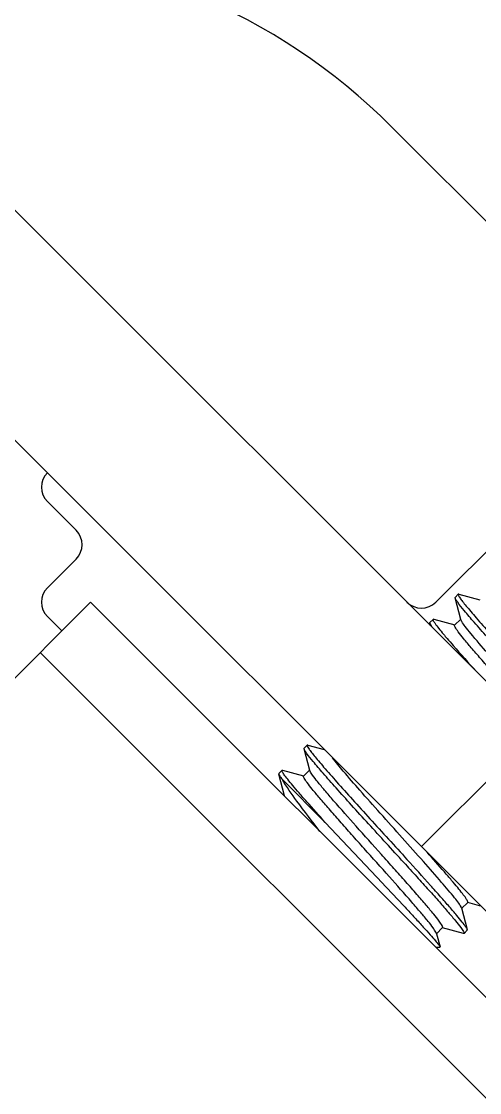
# Model space of a CAD drawing. Extents: x 1725261 to 1937680, y 860327 to 1571294.
# Drawn here: x 1845663.9 to 1845848, y 1238542.6 to 1238973.4 of the extents above; entities that cross this region are included whole.
import ezdxf

# ---------------------------------------------------------------- set-up
doc = ezdxf.new("R2010")
doc.units = 0
doc.header["$LTSCALE"] = 1000
doc.header["$MEASUREMENT"] = 0

msp = doc.modelspace()

# ---------------------------------------------------------------- linework, layer by layer
for p, q in [((1845957.68, 1238601.07), (1845629.31, 1238929.43)), ((1845812.68, 1238931.11), (1845888.27, 1238855.51)), ((1845911.42, 1238554.81), (1845622.25, 1238843.97)), ((1845888.27, 1238797.69), (1845830.45, 1238739.86)), ((1845674.32, 1238780.34), (1845685.89, 1238768.77)), ((1845685.89, 1238757.21), (1845674.32, 1238745.65)), ((1845838.21, 1238741.81), (1845839.48, 1238743.08)), ((1845839.72, 1238743.09), (1845839.48, 1238743.08)), ((1845839.72, 1238743.09), (1845848.16, 1238740.84)), ((1845691.69, 1238739.85), (1845454.61, 1238502.77)), ((1848268.96, 1236162.58), (1845691.69, 1238739.85)), ((1845840.53, 1238732.88), (1845838.2, 1238741.57)), ((1845674.32, 1238734.08), (1845680.12, 1238728.28)), ((1845828.08, 1238731.45), (1845828.09, 1238731.69)), ((1845828.82, 1238730.14), (1845828.08, 1238731.45)), ((1845828.37, 1238730.38), (1845828.08, 1238731.45)), ((1845828.09, 1238731.69), (1845829.36, 1238732.96)), ((1845829.6, 1238732.97), (1845829.36, 1238732.96)), ((1845829.6, 1238732.97), (1845838.05, 1238730.73)), ((1845838.02, 1238730.63), (1845840.47, 1238733.09)), ((1848248.72, 1236142.34), (1845671.45, 1238719.61)), ((1845824.68, 1238641.55), (1845870.94, 1238687.8)), ((1845777.5, 1238681.1), (1845778.76, 1238682.36)), ((1845779, 1238682.38), (1845778.76, 1238682.36)), ((1845779, 1238682.38), (1845785.61, 1238680.62)), ((1845777.48, 1238680.86), (1845777.5, 1238681.1)), ((1845779.82, 1238672.16), (1845777.48, 1238680.86)), ((1845767.38, 1238670.98), (1845767.36, 1238670.74)), ((1845769.7, 1238662.04), (1845767.36, 1238670.74)), ((1845767.38, 1238670.98), (1845768.64, 1238672.24)), ((1845768.64, 1238672.24), (1845768.88, 1238672.26)), ((1845786.05, 1238651.26), (1845768.66, 1238668.65)), ((1845768.88, 1238672.26), (1845777.33, 1238670.01)), ((1845777.31, 1238669.92), (1845779.76, 1238672.37)), ((1845779.92, 1238671.88), (1845779.82, 1238672.16)), ((1845786.05, 1238651.26), (1845808.99, 1238626.89)), ((1845840.79, 1238616.86), (1845843.11, 1238608.15)), ((1845843.3, 1238619.11), (1845840.84, 1238616.65)), ((1845848.02, 1238617.74), (1845843.27, 1238619.02)), ((1845848.66, 1238617.57), (1845848.02, 1238617.74)), ((1845833.18, 1238608.99), (1845830.73, 1238606.53)), ((1845841.59, 1238606.63), (1845833.15, 1238608.9)), ((1845830.67, 1238606.74), (1845830.73, 1238606.53)), ((1845830.73, 1238606.53), (1845832.15, 1238601.19)), ((1845841.83, 1238606.65), (1845841.59, 1238606.63)), ((1845841.83, 1238606.65), (1845843.09, 1238607.91)), ((1845843.09, 1238607.91), (1845843.11, 1238608.15)), ((1845830.46, 1238601.07), (1845832.09, 1238601.07)), ((1845832.15, 1238601.19), (1845832.09, 1238601.07))]:
    msp.add_line(p, q)
for centre, radius, start, end in [((1845639.2, 1238757.63), 245.33, 45, 89.9914), ((1845680.1, 1238786.12), 8.18, 135, 225), ((1845680.1, 1238762.99), 8.18, 315, 45), ((1845680.1, 1238739.86), 8.18, 135, 225), ((1845824.66, 1238745.65), 8.18, 225, 315), ((1846001.88, 1238867.88), 219.51, 219.9326, 220.5204)]:
    msp.add_arc(centre, radius, start, end)
for points, knots in [([(1845838.2, 1238741.57), (1845838.18, 1238741.62), (1845838.16, 1238741.7), (1845838.19, 1238741.79), (1845838.21, 1238741.81)], [0, 0, 0, 0, 0.601161, 1, 1, 1, 1]), ([(1845839.48, 1238743.08), (1845839.38, 1238742.98), (1845839.61, 1238742.42), (1845840.07, 1238741.69), (1845841.03, 1238740.36), (1845842.36, 1238738.7), (1845844.09, 1238736.6), (1845847.1, 1238733.08), (1845851.66, 1238727.91), (1845857.87, 1238720.99), (1845864.83, 1238713.32), (1845872.15, 1238705.29), (1845877.11, 1238699.85), (1845879.58, 1238697.13)], [0, 0, 0, 0, 0.006659, 0.022614, 0.048389, 0.08378, 0.128381, 0.181643, 0.311354, 0.466343, 0.638718, 0.819677, 1, 1, 1, 1]), ([(1845878.32, 1238695.87), (1845873.59, 1238701.08), (1845866.56, 1238708.77), (1845857.49, 1238718.76), (1845851.4, 1238725.52), (1845846.24, 1238731.35), (1845842.28, 1238735.98), (1845839.8, 1238739.01), (1845838.62, 1238740.73), (1845838.26, 1238741.33), (1845838.2, 1238741.57)], [0, 0, 0, 0, 0.346729, 0.513449, 0.665271, 0.795127, 0.896991, 0.966206, 0.987594, 1, 1, 1, 1]), ([(1845829.36, 1238732.96), (1845829.23, 1238732.83), (1845829.66, 1238732.05), (1845830.31, 1238731.03), (1845831.78, 1238729.14), (1845832.89, 1238727.78), (1845833.56, 1238726.98)], [0, 0, 0, 0, 0.075429, 0.266547, 0.576308, 1, 1, 1, 1]), ([(1845891.33, 1238667.63), (1845891.1, 1238668.18), (1845890.15, 1238669.54), (1845888.27, 1238672.01), (1845885.48, 1238675.36), (1845880.37, 1238681.31), (1845872.75, 1238689.91), (1845864.6, 1238699), (1845857.86, 1238706.54), (1845853.06, 1238711.94), (1845848.69, 1238716.9), (1845844.92, 1238721.25), (1845841.88, 1238724.88), (1845839.71, 1238727.59), (1845838.47, 1238729.37), (1845838.01, 1238730.22), (1845837.95, 1238730.57), (1845838.02, 1238730.63)], [0, 0, 0, 0, 0.021536, 0.05954, 0.112858, 0.179669, 0.34404, 0.529776, 0.622575, 0.71096, 0.791822, 0.86232, 0.919992, 0.962847, 0.989497, 0.996594, 1, 1, 1, 1]), ([(1845840.92, 1238732.07), (1845840.87, 1238732.15), (1845840.72, 1238732.41), (1845840.58, 1238732.68), (1845840.53, 1238732.88)], [0, 0, 0, 0, 0.3172, 1, 1, 1, 1]), ([(1845893.89, 1238669.7), (1845893.96, 1238669.77), (1845893.91, 1238670.09), (1845893.48, 1238670.91), (1845892.32, 1238672.58), (1845890.29, 1238675.15), (1845887.43, 1238678.57), (1845883.87, 1238682.7), (1845879.73, 1238687.42), (1845875.14, 1238692.58), (1845868.63, 1238699.86), (1845860.63, 1238708.78), (1845852, 1238718.52), (1845845.95, 1238725.5), (1845842.52, 1238729.78), (1845841.33, 1238731.39), (1845840.92, 1238732.07)], [0, 0, 0, 0, 0.003284, 0.010034, 0.035314, 0.075996, 0.130857, 0.198124, 0.275593, 0.360713, 0.450674, 0.633169, 0.799165, 0.926943, 0.97106, 1, 1, 1, 1]), ([(1845835.02, 1238725.26), (1845835.82, 1238724.32), (1845839.7, 1238719.85), (1845843.64, 1238715.44), (1845846.77, 1238711.98)], [0, 0, 0, 0, 0.210449, 1, 1, 1, 1]), ([(1845778.76, 1238682.36), (1845778.66, 1238682.27), (1845778.9, 1238681.71), (1845779.36, 1238680.97), (1845780.32, 1238679.65), (1845781.64, 1238677.98), (1845783.38, 1238675.89), (1845786.39, 1238672.37), (1845790.94, 1238667.2), (1845797.16, 1238660.28), (1845804.12, 1238652.61), (1845811.44, 1238644.58), (1845816.39, 1238639.14), (1845818.86, 1238636.42)], [0, 0, 0, 0, 0.006649, 0.022591, 0.048358, 0.083741, 0.128337, 0.181595, 0.311308, 0.466307, 0.638694, 0.819662, 1, 1, 1, 1]), ([(1845817.6, 1238635.16), (1845812.87, 1238640.36), (1845805.85, 1238648.05), (1845796.77, 1238658.05), (1845790.69, 1238664.81), (1845785.53, 1238670.63), (1845781.56, 1238675.27), (1845779.08, 1238678.3), (1845777.9, 1238680.01), (1845777.55, 1238680.61), (1845777.48, 1238680.86)], [0, 0, 0, 0, 0.346737, 0.513458, 0.665279, 0.795135, 0.896996, 0.966208, 0.987595, 1, 1, 1, 1]), ([(1845840.61, 1238617.3), (1845840.34, 1238617.81), (1845839.5, 1238619.03), (1845836.94, 1238622.36), (1845832.19, 1238627.93), (1845825.15, 1238635.96), (1845816.89, 1238645.19), (1845808.33, 1238654.74), (1845800.4, 1238663.65), (1845793.96, 1238671.06), (1845790.31, 1238675.44), (1845788.93, 1238677.29)], [0, 0, 0, 0, 0.021715, 0.056046, 0.159054, 0.298709, 0.460676, 0.628278, 0.784245, 0.912528, 1, 1, 1, 1]), ([(1845767.36, 1238670.74), (1845767.44, 1238670.45), (1845767.88, 1238669.74), (1845768.35, 1238669.07), (1845768.66, 1238668.65)], [0, 0, 0, 0, 0.359868, 1, 1, 1, 1]), ([(1845786.05, 1238651.26), (1845783.56, 1238654.03), (1845780.02, 1238657.98), (1845775.67, 1238662.95), (1845773.09, 1238665.96), (1845771.11, 1238668.36), (1845769.62, 1238670.28), (1845768.96, 1238671.32), (1845768.51, 1238672.11), (1845768.64, 1238672.24)], [0, 0, 0, 0, 0.408851, 0.580451, 0.725719, 0.841897, 0.926873, 0.979322, 1, 1, 1, 1]), ([(1845783.89, 1238647.64), (1845780.76, 1238651.68), (1845775.52, 1238658.55), (1845770.47, 1238665.59), (1845768.66, 1238668.65)], [0, 0, 0, 0, 0.590071, 1, 1, 1, 1]), ([(1845830.51, 1238607.14), (1845830.2, 1238607.74), (1845829.16, 1238609.21), (1845827.13, 1238611.81), (1845824.24, 1238615.26), (1845819.07, 1238621.27), (1845811.45, 1238629.85), (1845803.36, 1238638.88), (1845796.71, 1238646.32), (1845791.99, 1238651.62), (1845787.71, 1238656.48), (1845784.03, 1238660.74), (1845781.06, 1238664.29), (1845778.95, 1238666.94), (1845777.74, 1238668.68), (1845777.29, 1238669.51), (1845777.24, 1238669.85), (1845777.31, 1238669.92)], [0, 0, 0, 0, 0.024547, 0.065055, 0.120269, 0.188338, 0.353398, 0.537818, 0.629455, 0.716499, 0.795966, 0.865134, 0.921648, 0.963607, 0.989691, 0.996644, 1, 1, 1, 1]), ([(1845833.18, 1238608.99), (1845833.24, 1238609.05), (1845833.19, 1238609.4), (1845832.74, 1238610.24), (1845831.51, 1238612), (1845829.37, 1238614.68), (1845826.37, 1238618.26), (1845822.65, 1238622.57), (1845818.33, 1238627.48), (1845813.57, 1238632.82), (1845806.88, 1238640.31), (1845798.76, 1238649.36), (1845791.14, 1238657.96), (1845786, 1238663.94), (1845783.15, 1238667.34), (1845781.19, 1238669.88), (1845780.19, 1238671.3), (1845779.92, 1238671.88)], [0, 0, 0, 0, 0.003378, 0.010399, 0.036746, 0.079121, 0.136173, 0.20596, 0.286076, 0.373744, 0.465922, 0.650957, 0.8157, 0.883185, 0.937518, 0.97686, 1, 1, 1, 1]), ([(1845843.3, 1238619.11), (1845843.43, 1238619.24), (1845843.05, 1238620.02), (1845842.4, 1238621.05), (1845841, 1238622.91), (1845839.12, 1238625.24), (1845836.68, 1238628.15), (1845832.6, 1238632.89), (1845829.29, 1238636.65), (1845826.95, 1238639.27)], [0, 0, 0, 0, 0.021696, 0.075099, 0.161157, 0.278355, 0.42426, 0.595735, 1, 1, 1, 1]), ([(1845817.6, 1238635.16), (1845819.33, 1238633.25), (1845822.67, 1238629.57), (1845827.43, 1238624.28), (1845831.69, 1238619.51), (1845835.3, 1238615.38), (1845838.18, 1238611.97), (1845840.22, 1238609.45), (1845841.4, 1238607.81), (1845841.83, 1238607.03), (1845841.89, 1238606.71), (1845841.83, 1238606.65)], [0, 0, 0, 0, 0.205737, 0.397219, 0.56917, 0.716907, 0.836398, 0.924444, 0.978847, 0.993243, 1, 1, 1, 1]), ([(1845843.11, 1238608.15), (1845843, 1238608.56), (1845842.28, 1238609.58), (1845840.89, 1238611.48), (1845838.67, 1238614.15), (1845835.78, 1238617.54), (1845832.24, 1238621.56), (1845826.55, 1238627.94), (1845822.02, 1238632.95), (1845818.86, 1238636.42)], [0, 0, 0, 0, 0.033702, 0.097825, 0.191267, 0.311883, 0.456804, 0.622528, 1, 1, 1, 1]), ([(1845808.99, 1238626.89), (1845812.02, 1238623.65), (1845816.38, 1238619.01), (1845821.86, 1238613.1), (1845825.24, 1238609.41), (1845827.99, 1238606.33), (1845830.1, 1238603.97), (1845831.37, 1238602.33), (1845832.06, 1238601.51), (1845832.15, 1238601.19)], [0, 0, 0, 0, 0.384439, 0.552148, 0.69798, 0.818322, 0.910163, 0.971177, 1, 1, 1, 1])]:
    msp.add_open_spline(points, degree=3, knots=knots)
for points in [[(1845840.79, 1238616.86), (1845840.75, 1238617.02), (1845840.68, 1238617.16), (1845840.61, 1238617.3)], [(1845830.67, 1238606.74), (1845830.63, 1238606.88), (1845830.57, 1238607.01), (1845830.51, 1238607.14)]]:
    msp.add_open_spline(points, degree=3)

doc.saveas('drawing.dxf')
